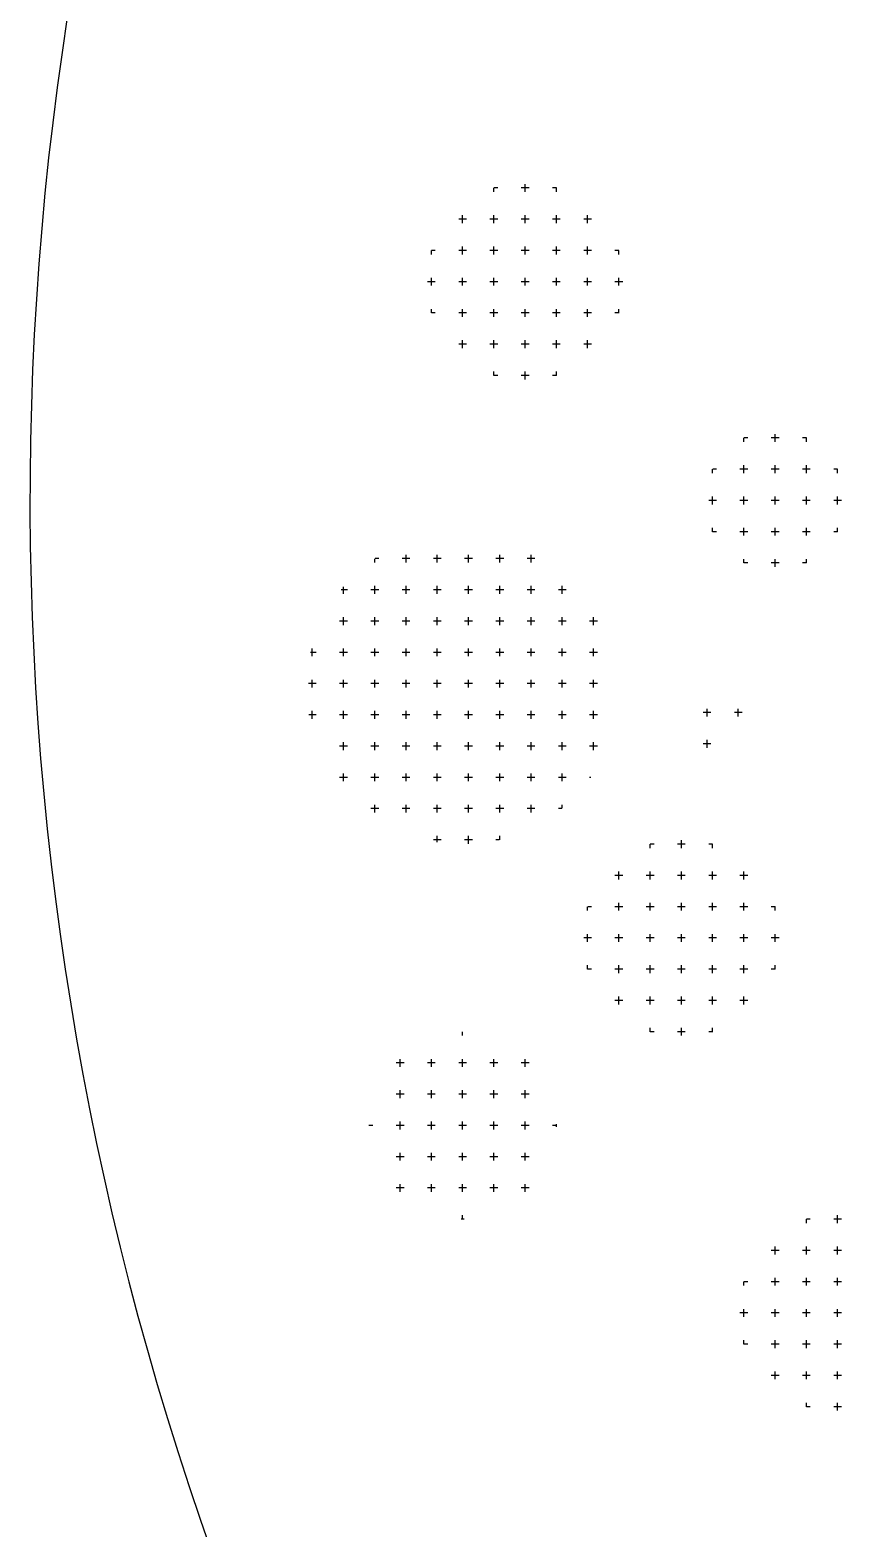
# Model space of a CAD drawing. Header units: millimetres. Extents: x -213 to 898, y -426 to 200.
# Drawn here: x 398.15 to 424.56, y -180.88 to -132.94 of the extents above; entities that cross this region are included whole.
import ezdxf

# ---------------------------------------------------------------- set-up
doc = ezdxf.new("R2010")
doc.units = ezdxf.units.MM
doc.layers.add('Cut', color=1, linetype='Continuous', true_color=0xff0000)
doc.layers.add('Etch', color=5, linetype='Continuous', true_color=0x0000ff)
pattern_1 = [(0, (-400.125, -331), (0, 1), [0.25, -0.75]), (90, (-400, -331.125), (-1, 1e-16), [0.25, -0.75])]

msp = doc.modelspace()

# ---------------------------------------------------------------- hatches: boundary and pattern name
at = {"layer": 'Etch', "extrusion": (0, 0, -1)}
h = msp.add_hatch(dxfattribs=at)
h.set_pattern_fill('Plus', color=256, style=0, pattern_type=2)
h.set_pattern_definition(pattern_1)
h.paths.add_polyline_path([(-411, -142), (-410.979, -141.933), (-410.958, -141.865), (-410.94, -141.796), (-410.922, -141.726), (-410.906, -141.655), (-410.892, -141.584), (-410.879, -141.511), (-410.868, -141.437), (-410.859, -141.363), (-410.851, -141.288), (-410.845, -141.212), (-410.841, -141.136), (-410.838, -141.059), (-410.838, -140.982), (-410.839, -140.904), (-410.843, -140.826), (-410.848, -140.747), (-410.855, -140.668), (-410.864, -140.589), (-410.876, -140.51), (-410.889, -140.431), (-410.905, -140.353), (-410.922, -140.274), (-410.942, -140.195), (-410.963, -140.117), (-410.987, -140.039), (-411.013, -139.962), (-411.041, -139.885), (-411.07, -139.809), (-411.102, -139.734), (-411.136, -139.659), (-411.172, -139.586), (-411.209, -139.513), (-411.249, -139.441), (-411.29, -139.371), (-411.333, -139.301), (-411.377, -139.233), (-411.424, -139.166), (-411.472, -139.1), (-411.521, -139.036), (-411.572, -138.973), (-411.625, -138.912), (-411.679, -138.853), (-411.734, -138.794), (-411.79, -138.738), (-411.848, -138.683), (-411.906, -138.63), (-411.966, -138.579), (-412.026, -138.529), (-412.088, -138.481), (-412.15, -138.435), (-412.213, -138.391), (-412.277, -138.349), (-412.341, -138.308), (-412.406, -138.269), (-412.471, -138.232), (-412.536, -138.197), (-412.602, -138.163), (-412.668, -138.132), (-412.734, -138.102), (-412.801, -138.074), (-412.867, -138.048), (-412.934, -138.023), (-413, -138), (-413.067, -137.979), (-413.135, -137.958), (-413.204, -137.94), (-413.274, -137.922), (-413.345, -137.906), (-413.416, -137.892), (-413.489, -137.879), (-413.563, -137.868), (-413.637, -137.859), (-413.712, -137.851), (-413.788, -137.845), (-413.864, -137.841), (-413.941, -137.838), (-414.018, -137.838), (-414.096, -137.839), (-414.174, -137.843), (-414.253, -137.848), (-414.332, -137.855), (-414.411, -137.864), (-414.49, -137.876), (-414.569, -137.889), (-414.647, -137.905), (-414.726, -137.922), (-414.805, -137.942), (-414.883, -137.963), (-414.961, -137.987), (-415.038, -138.013), (-415.115, -138.041), (-415.191, -138.07), (-415.266, -138.102), (-415.341, -138.136), (-415.414, -138.172), (-415.487, -138.209), (-415.559, -138.249), (-415.629, -138.29), (-415.699, -138.333), (-415.767, -138.377), (-415.834, -138.424), (-415.9, -138.472), (-415.964, -138.521), (-416.027, -138.572), (-416.088, -138.625), (-416.147, -138.679), (-416.206, -138.734), (-416.262, -138.79), (-416.317, -138.848), (-416.37, -138.906), (-416.421, -138.966), (-416.471, -139.026), (-416.519, -139.088), (-416.565, -139.15), (-416.609, -139.213), (-416.651, -139.277), (-416.692, -139.341), (-416.731, -139.406), (-416.768, -139.471), (-416.803, -139.536), (-416.837, -139.602), (-416.868, -139.668), (-416.898, -139.734), (-416.926, -139.801), (-416.952, -139.867), (-416.977, -139.934), (-417, -140), (-417.021, -140.067), (-417.042, -140.135), (-417.06, -140.204), (-417.078, -140.274), (-417.094, -140.345), (-417.108, -140.416), (-417.121, -140.489), (-417.132, -140.563), (-417.141, -140.637), (-417.149, -140.712), (-417.155, -140.788), (-417.159, -140.864), (-417.162, -140.941), (-417.162, -141.018), (-417.161, -141.096), (-417.157, -141.174), (-417.152, -141.253), (-417.145, -141.332), (-417.136, -141.411), (-417.124, -141.49), (-417.111, -141.569), (-417.095, -141.647), (-417.078, -141.726), (-417.058, -141.805), (-417.037, -141.883), (-417.013, -141.961), (-416.987, -142.038), (-416.959, -142.115), (-416.93, -142.191), (-416.898, -142.266), (-416.864, -142.341), (-416.828, -142.414), (-416.791, -142.487), (-416.751, -142.559), (-416.71, -142.629), (-416.667, -142.699), (-416.623, -142.767), (-416.576, -142.834), (-416.528, -142.9), (-416.479, -142.964), (-416.428, -143.027), (-416.375, -143.088), (-416.321, -143.147), (-416.266, -143.206), (-416.21, -143.262), (-416.152, -143.317), (-416.094, -143.37), (-416.034, -143.421), (-415.974, -143.471), (-415.912, -143.519), (-415.85, -143.565), (-415.787, -143.609), (-415.723, -143.651), (-415.659, -143.692), (-415.594, -143.731), (-415.529, -143.768), (-415.464, -143.803), (-415.398, -143.837), (-415.332, -143.868), (-415.266, -143.898), (-415.199, -143.926), (-415.133, -143.952), (-415.066, -143.977), (-415, -144), (-414.933, -144.021), (-414.865, -144.042), (-414.796, -144.06), (-414.726, -144.078), (-414.655, -144.094), (-414.584, -144.108), (-414.511, -144.121), (-414.437, -144.132), (-414.363, -144.141), (-414.288, -144.149), (-414.212, -144.155), (-414.136, -144.159), (-414.059, -144.162), (-413.982, -144.162), (-413.904, -144.161), (-413.826, -144.157), (-413.747, -144.152), (-413.668, -144.145), (-413.589, -144.136), (-413.51, -144.124), (-413.431, -144.111), (-413.353, -144.095), (-413.274, -144.078), (-413.195, -144.058), (-413.117, -144.037), (-413.039, -144.013), (-412.962, -143.987), (-412.885, -143.959), (-412.809, -143.93), (-412.734, -143.898), (-412.659, -143.864), (-412.586, -143.828), (-412.513, -143.791), (-412.441, -143.751), (-412.371, -143.71), (-412.301, -143.667), (-412.233, -143.623), (-412.166, -143.576), (-412.1, -143.528), (-412.036, -143.479), (-411.973, -143.428), (-411.912, -143.375), (-411.853, -143.321), (-411.794, -143.266), (-411.738, -143.21), (-411.683, -143.152), (-411.63, -143.094), (-411.579, -143.034), (-411.529, -142.974), (-411.481, -142.912), (-411.435, -142.85), (-411.391, -142.787), (-411.349, -142.723), (-411.308, -142.659), (-411.269, -142.594), (-411.232, -142.529), (-411.197, -142.464), (-411.163, -142.398), (-411.132, -142.332), (-411.102, -142.266), (-411.074, -142.199), (-411.048, -142.133), (-411.023, -142.066)], flags=0)
h = msp.add_hatch(dxfattribs=at)
h.set_pattern_fill('Plus', color=256, style=0, pattern_type=2)
h.set_pattern_definition(pattern_1)
h.paths.add_polyline_path([(-421, -150), (-420.956, -149.977), (-420.912, -149.953), (-420.868, -149.928), (-420.824, -149.902), (-420.781, -149.875), (-420.738, -149.846), (-420.695, -149.816), (-420.653, -149.785), (-420.611, -149.752), (-420.569, -149.719), (-420.529, -149.684), (-420.488, -149.648), (-420.449, -149.61), (-420.41, -149.572), (-420.371, -149.532), (-420.334, -149.491), (-420.297, -149.45), (-420.262, -149.407), (-420.227, -149.362), (-420.193, -149.317), (-420.16, -149.271), (-420.129, -149.224), (-420.098, -149.176), (-420.069, -149.127), (-420.04, -149.077), (-420.013, -149.026), (-419.988, -148.975), (-419.963, -148.922), (-419.94, -148.869), (-419.918, -148.816), (-419.898, -148.762), (-419.879, -148.707), (-419.861, -148.652), (-419.845, -148.596), (-419.83, -148.54), (-419.817, -148.484), (-419.805, -148.428), (-419.795, -148.371), (-419.786, -148.314), (-419.779, -148.257), (-419.773, -148.201), (-419.769, -148.144), (-419.766, -148.087), (-419.764, -148.03), (-419.764, -147.974), (-419.765, -147.918), (-419.768, -147.862), (-419.772, -147.806), (-419.778, -147.751), (-419.785, -147.697), (-419.793, -147.643), (-419.802, -147.589), (-419.813, -147.536), (-419.824, -147.483), (-419.837, -147.432), (-419.851, -147.381), (-419.867, -147.33), (-419.883, -147.281), (-419.9, -147.232), (-419.918, -147.184), (-419.937, -147.137), (-419.957, -147.09), (-419.978, -147.045), (-420, -147), (-420.023, -146.956), (-420.047, -146.912), (-420.072, -146.868), (-420.098, -146.824), (-420.125, -146.781), (-420.154, -146.738), (-420.184, -146.695), (-420.215, -146.653), (-420.248, -146.611), (-420.281, -146.569), (-420.316, -146.529), (-420.352, -146.488), (-420.39, -146.449), (-420.428, -146.41), (-420.468, -146.371), (-420.509, -146.334), (-420.55, -146.297), (-420.593, -146.262), (-420.638, -146.227), (-420.683, -146.193), (-420.729, -146.16), (-420.776, -146.129), (-420.824, -146.098), (-420.873, -146.069), (-420.923, -146.04), (-420.974, -146.013), (-421.025, -145.988), (-421.078, -145.963), (-421.131, -145.94), (-421.184, -145.918), (-421.238, -145.898), (-421.293, -145.879), (-421.348, -145.861), (-421.404, -145.845), (-421.46, -145.83), (-421.516, -145.817), (-421.572, -145.805), (-421.629, -145.795), (-421.686, -145.786), (-421.743, -145.779), (-421.799, -145.773), (-421.856, -145.769), (-421.913, -145.766), (-421.97, -145.764), (-422.026, -145.764), (-422.082, -145.765), (-422.138, -145.768), (-422.194, -145.772), (-422.249, -145.778), (-422.303, -145.785), (-422.357, -145.793), (-422.411, -145.802), (-422.464, -145.813), (-422.517, -145.824), (-422.568, -145.837), (-422.619, -145.851), (-422.67, -145.867), (-422.719, -145.883), (-422.768, -145.9), (-422.816, -145.918), (-422.863, -145.937), (-422.91, -145.957), (-422.955, -145.978), (-423, -146), (-423.044, -146.023), (-423.088, -146.047), (-423.132, -146.072), (-423.176, -146.098), (-423.219, -146.125), (-423.262, -146.154), (-423.305, -146.184), (-423.347, -146.215), (-423.389, -146.248), (-423.431, -146.281), (-423.471, -146.316), (-423.512, -146.352), (-423.551, -146.39), (-423.59, -146.428), (-423.629, -146.468), (-423.666, -146.509), (-423.703, -146.55), (-423.738, -146.593), (-423.773, -146.638), (-423.807, -146.683), (-423.84, -146.729), (-423.871, -146.776), (-423.902, -146.824), (-423.931, -146.873), (-423.96, -146.923), (-423.987, -146.974), (-424.012, -147.025), (-424.037, -147.078), (-424.06, -147.131), (-424.082, -147.184), (-424.102, -147.238), (-424.121, -147.293), (-424.139, -147.348), (-424.155, -147.404), (-424.17, -147.46), (-424.183, -147.516), (-424.195, -147.572), (-424.205, -147.629), (-424.214, -147.686), (-424.221, -147.743), (-424.227, -147.799), (-424.231, -147.856), (-424.234, -147.913), (-424.236, -147.97), (-424.236, -148.026), (-424.235, -148.082), (-424.232, -148.138), (-424.228, -148.194), (-424.222, -148.249), (-424.215, -148.303), (-424.207, -148.357), (-424.198, -148.411), (-424.187, -148.464), (-424.176, -148.517), (-424.163, -148.568), (-424.149, -148.619), (-424.133, -148.67), (-424.117, -148.719), (-424.1, -148.768), (-424.082, -148.816), (-424.063, -148.863), (-424.043, -148.91), (-424.022, -148.955), (-424, -149), (-423.977, -149.044), (-423.953, -149.088), (-423.928, -149.132), (-423.902, -149.176), (-423.875, -149.219), (-423.846, -149.262), (-423.816, -149.305), (-423.785, -149.347), (-423.752, -149.389), (-423.719, -149.431), (-423.684, -149.471), (-423.648, -149.512), (-423.61, -149.551), (-423.572, -149.59), (-423.532, -149.629), (-423.491, -149.666), (-423.45, -149.703), (-423.407, -149.738), (-423.362, -149.773), (-423.317, -149.807), (-423.271, -149.84), (-423.224, -149.871), (-423.176, -149.902), (-423.127, -149.931), (-423.077, -149.96), (-423.026, -149.987), (-422.975, -150.012), (-422.922, -150.037), (-422.869, -150.06), (-422.816, -150.082), (-422.762, -150.102), (-422.707, -150.121), (-422.652, -150.139), (-422.596, -150.155), (-422.54, -150.17), (-422.484, -150.183), (-422.428, -150.195), (-422.371, -150.205), (-422.314, -150.214), (-422.257, -150.221), (-422.201, -150.227), (-422.144, -150.231), (-422.087, -150.234), (-422.03, -150.236), (-421.974, -150.236), (-421.918, -150.235), (-421.862, -150.232), (-421.806, -150.228), (-421.751, -150.222), (-421.697, -150.215), (-421.643, -150.207), (-421.589, -150.198), (-421.536, -150.187), (-421.483, -150.176), (-421.432, -150.163), (-421.381, -150.149), (-421.33, -150.133), (-421.281, -150.117), (-421.232, -150.1), (-421.184, -150.082), (-421.137, -150.063), (-421.09, -150.043), (-421.045, -150.022)], flags=0)
h = msp.add_hatch(dxfattribs=at)
h.set_pattern_fill('Plus', color=256, style=0, pattern_type=2)
h.set_pattern_definition([(0, (-396.3136, -433.8616), (0, 1), [0.25, -0.75]), (90, (-396.1886, -433.9866), (-1, 1e-16), [0.25, -0.75])])
h.paths.add_polyline_path([(-413.581, -158.743), (-413.475, -158.777), (-413.368, -158.809), (-413.259, -158.839), (-413.149, -158.866), (-413.036, -158.891), (-412.923, -158.914), (-412.808, -158.934), (-412.692, -158.952), (-412.574, -158.967), (-412.455, -158.979), (-412.336, -158.989), (-412.215, -158.995), (-412.093, -158.999), (-411.971, -159), (-411.848, -158.998), (-411.724, -158.992), (-411.6, -158.984), (-411.475, -158.972), (-411.351, -158.958), (-411.226, -158.94), (-411.101, -158.919), (-410.976, -158.894), (-410.852, -158.866), (-410.728, -158.835), (-410.604, -158.801), (-410.481, -158.764), (-410.359, -158.723), (-410.238, -158.679), (-410.117, -158.632), (-409.998, -158.582), (-409.88, -158.529), (-409.764, -158.472), (-409.649, -158.413), (-409.536, -158.35), (-409.424, -158.285), (-409.314, -158.217), (-409.206, -158.147), (-409.1, -158.073), (-408.997, -157.997), (-408.895, -157.919), (-408.796, -157.838), (-408.699, -157.755), (-408.605, -157.67), (-408.513, -157.583), (-408.423, -157.494), (-408.337, -157.403), (-408.253, -157.31), (-408.172, -157.216), (-408.093, -157.12), (-408.018, -157.023), (-407.945, -156.925), (-407.875, -156.825), (-407.808, -156.725), (-407.743, -156.623), (-407.682, -156.521), (-407.623, -156.418), (-407.568, -156.314), (-407.515, -156.21), (-407.465, -156.106), (-407.418, -156.001), (-407.373, -155.896), (-407.332, -155.791), (-407.293, -155.686), (-407.257, -155.581), (-407.223, -155.475), (-407.191, -155.368), (-407.161, -155.259), (-407.134, -155.149), (-407.109, -155.036), (-407.086, -154.923), (-407.066, -154.808), (-407.048, -154.692), (-407.033, -154.574), (-407.021, -154.455), (-407.011, -154.336), (-407.005, -154.215), (-407.001, -154.093), (-407, -153.971), (-407.002, -153.848), (-407.008, -153.724), (-407.016, -153.6), (-407.028, -153.475), (-407.042, -153.351), (-407.06, -153.226), (-407.081, -153.101), (-407.106, -152.976), (-407.134, -152.852), (-407.165, -152.728), (-407.199, -152.604), (-407.236, -152.481), (-407.277, -152.359), (-407.321, -152.238), (-407.368, -152.117), (-407.418, -151.998), (-407.471, -151.88), (-407.528, -151.764), (-407.587, -151.649), (-407.65, -151.536), (-407.715, -151.424), (-407.783, -151.314), (-407.853, -151.206), (-407.927, -151.1), (-408.003, -150.997), (-408.081, -150.895), (-408.162, -150.796), (-408.245, -150.699), (-408.33, -150.605), (-408.417, -150.513), (-408.506, -150.423), (-408.597, -150.337), (-408.69, -150.253), (-408.784, -150.172), (-408.88, -150.093), (-408.977, -150.018), (-409.075, -149.945), (-409.175, -149.875), (-409.275, -149.808), (-409.377, -149.743), (-409.479, -149.682), (-409.582, -149.623), (-409.686, -149.568), (-409.79, -149.515), (-409.894, -149.465), (-409.999, -149.418), (-410.104, -149.373), (-410.209, -149.332), (-410.314, -149.293), (-410.419, -149.257), (-410.525, -149.223), (-410.632, -149.191), (-410.741, -149.161), (-410.851, -149.134), (-410.964, -149.109), (-411.077, -149.086), (-411.192, -149.066), (-411.308, -149.048), (-411.426, -149.033), (-411.545, -149.021), (-411.664, -149.011), (-411.785, -149.005), (-411.907, -149.001), (-412.029, -149), (-412.152, -149.002), (-412.276, -149.008), (-412.4, -149.016), (-412.525, -149.028), (-412.649, -149.042), (-412.774, -149.06), (-412.899, -149.081), (-413.024, -149.106), (-413.148, -149.134), (-413.272, -149.165), (-413.396, -149.199), (-413.519, -149.236), (-413.641, -149.277), (-413.762, -149.321), (-413.883, -149.368), (-414.002, -149.418), (-414.12, -149.471), (-414.236, -149.528), (-414.351, -149.587), (-414.464, -149.65), (-414.576, -149.715), (-414.686, -149.783), (-414.794, -149.853), (-414.9, -149.927), (-415.003, -150.003), (-415.105, -150.081), (-415.204, -150.162), (-415.301, -150.245), (-415.395, -150.33), (-415.487, -150.417), (-415.577, -150.506), (-415.663, -150.597), (-415.747, -150.69), (-415.828, -150.784), (-415.907, -150.88), (-415.982, -150.977), (-416.055, -151.075), (-416.125, -151.175), (-416.192, -151.275), (-416.257, -151.377), (-416.318, -151.479), (-416.377, -151.582), (-416.432, -151.686), (-416.485, -151.79), (-416.535, -151.894), (-416.582, -151.999), (-416.627, -152.104), (-416.668, -152.209), (-416.707, -152.314), (-416.743, -152.419), (-416.777, -152.525), (-416.809, -152.632), (-416.839, -152.741), (-416.866, -152.851), (-416.891, -152.964), (-416.914, -153.077), (-416.934, -153.192), (-416.952, -153.308), (-416.967, -153.426), (-416.979, -153.545), (-416.989, -153.664), (-416.995, -153.785), (-416.999, -153.907), (-417, -154.029), (-416.998, -154.152), (-416.992, -154.276), (-416.984, -154.4), (-416.972, -154.525), (-416.958, -154.649), (-416.94, -154.774), (-416.919, -154.899), (-416.894, -155.024), (-416.866, -155.148), (-416.835, -155.272), (-416.801, -155.396), (-416.764, -155.519), (-416.723, -155.641), (-416.679, -155.762), (-416.632, -155.883), (-416.582, -156.002), (-416.529, -156.12), (-416.472, -156.236), (-416.413, -156.351), (-416.35, -156.464), (-416.285, -156.576), (-416.217, -156.686), (-416.147, -156.794), (-416.073, -156.9), (-415.997, -157.003), (-415.919, -157.105), (-415.838, -157.204), (-415.755, -157.301), (-415.67, -157.395), (-415.583, -157.487), (-415.494, -157.577), (-415.403, -157.663), (-415.31, -157.747), (-415.216, -157.828), (-415.12, -157.907), (-415.023, -157.982), (-414.925, -158.055), (-414.825, -158.125), (-414.725, -158.192), (-414.623, -158.257), (-414.521, -158.318), (-414.418, -158.377), (-414.314, -158.432), (-414.21, -158.485), (-414.106, -158.535), (-414.001, -158.582), (-413.896, -158.627), (-413.791, -158.668), (-413.686, -158.707)], flags=0)
h = msp.add_hatch(dxfattribs=at)
h.set_pattern_fill('Plus', color=256, style=0, pattern_type=2)
h.set_pattern_definition([(0, (-408.9447, -228.7902), (0, 1), [0.25, -0.75]), (90, (-408.8197, -228.9152), (-1, 1e-16), [0.25, -0.75])])
h.paths.add_polyline_path([(-419.553, -155.894), (-419.533, -155.884), (-419.513, -155.874), (-419.494, -155.862), (-419.474, -155.851), (-419.455, -155.838), (-419.436, -155.825), (-419.416, -155.812), (-419.397, -155.798), (-419.379, -155.784), (-419.36, -155.769), (-419.342, -155.753), (-419.324, -155.737), (-419.306, -155.72), (-419.289, -155.703), (-419.272, -155.685), (-419.255, -155.667), (-419.239, -155.648), (-419.223, -155.629), (-419.207, -155.609), (-419.192, -155.589), (-419.177, -155.568), (-419.163, -155.547), (-419.149, -155.526), (-419.136, -155.504), (-419.124, -155.482), (-419.112, -155.459), (-419.1, -155.436), (-419.089, -155.413), (-419.079, -155.389), (-419.069, -155.365), (-419.06, -155.341), (-419.051, -155.316), (-419.043, -155.292), (-419.036, -155.267), (-419.03, -155.242), (-419.024, -155.217), (-419.018, -155.191), (-419.014, -155.166), (-419.01, -155.141), (-419.007, -155.115), (-419.004, -155.09), (-419.002, -155.064), (-419.001, -155.039), (-419, -155.014), (-419, -154.988), (-419.001, -154.963), (-419.002, -154.938), (-419.004, -154.913), (-419.006, -154.889), (-419.009, -154.864), (-419.013, -154.84), (-419.017, -154.816), (-419.022, -154.792), (-419.027, -154.769), (-419.033, -154.746), (-419.039, -154.723), (-419.046, -154.7), (-419.053, -154.678), (-419.061, -154.656), (-419.069, -154.635), (-419.078, -154.614), (-419.087, -154.593), (-419.096, -154.573), (-419.106, -154.553), (-419.116, -154.533), (-419.126, -154.513), (-419.138, -154.494), (-419.149, -154.474), (-419.162, -154.455), (-419.175, -154.436), (-419.188, -154.416), (-419.202, -154.397), (-419.216, -154.379), (-419.231, -154.36), (-419.247, -154.342), (-419.263, -154.324), (-419.28, -154.306), (-419.297, -154.289), (-419.315, -154.272), (-419.333, -154.255), (-419.352, -154.239), (-419.371, -154.223), (-419.391, -154.207), (-419.411, -154.192), (-419.432, -154.177), (-419.453, -154.163), (-419.474, -154.149), (-419.496, -154.136), (-419.518, -154.124), (-419.541, -154.112), (-419.564, -154.1), (-419.587, -154.089), (-419.611, -154.079), (-419.635, -154.069), (-419.659, -154.06), (-419.684, -154.051), (-419.708, -154.043), (-419.733, -154.036), (-419.758, -154.03), (-419.783, -154.024), (-419.809, -154.018), (-419.834, -154.014), (-419.859, -154.01), (-419.885, -154.007), (-419.91, -154.004), (-419.936, -154.002), (-419.961, -154.001), (-419.986, -154), (-420.012, -154), (-420.037, -154.001), (-420.062, -154.002), (-420.087, -154.004), (-420.111, -154.006), (-420.136, -154.009), (-420.16, -154.013), (-420.184, -154.017), (-420.208, -154.022), (-420.231, -154.027), (-420.254, -154.033), (-420.277, -154.039), (-420.3, -154.046), (-420.322, -154.053), (-420.344, -154.061), (-420.365, -154.069), (-420.386, -154.078), (-420.407, -154.087), (-420.427, -154.096), (-420.447, -154.106), (-420.467, -154.116), (-420.487, -154.126), (-420.506, -154.138), (-420.526, -154.149), (-420.545, -154.162), (-420.564, -154.175), (-420.584, -154.188), (-420.603, -154.202), (-420.621, -154.216), (-420.64, -154.231), (-420.658, -154.247), (-420.676, -154.263), (-420.694, -154.28), (-420.711, -154.297), (-420.728, -154.315), (-420.745, -154.333), (-420.761, -154.352), (-420.777, -154.371), (-420.793, -154.391), (-420.808, -154.411), (-420.823, -154.432), (-420.837, -154.453), (-420.851, -154.474), (-420.864, -154.496), (-420.876, -154.518), (-420.888, -154.541), (-420.9, -154.564), (-420.911, -154.587), (-420.921, -154.611), (-420.931, -154.635), (-420.94, -154.659), (-420.949, -154.684), (-420.957, -154.708), (-420.964, -154.733), (-420.97, -154.758), (-420.976, -154.783), (-420.982, -154.809), (-420.986, -154.834), (-420.99, -154.859), (-420.993, -154.885), (-420.996, -154.91), (-420.998, -154.936), (-420.999, -154.961), (-421, -154.986), (-421, -155.012), (-420.999, -155.037), (-420.998, -155.062), (-420.996, -155.087), (-420.994, -155.111), (-420.991, -155.136), (-420.987, -155.16), (-420.983, -155.184), (-420.978, -155.208), (-420.973, -155.231), (-420.967, -155.254), (-420.961, -155.277), (-420.954, -155.3), (-420.947, -155.322), (-420.939, -155.344), (-420.931, -155.365), (-420.922, -155.386), (-420.913, -155.407), (-420.904, -155.427), (-420.894, -155.447), (-420.884, -155.467), (-420.874, -155.487), (-420.862, -155.506), (-420.851, -155.526), (-420.838, -155.545), (-420.825, -155.564), (-420.812, -155.584), (-420.798, -155.603), (-420.784, -155.621), (-420.769, -155.64), (-420.753, -155.658), (-420.737, -155.676), (-420.72, -155.694), (-420.703, -155.711), (-420.685, -155.728), (-420.667, -155.745), (-420.648, -155.761), (-420.629, -155.777), (-420.609, -155.793), (-420.589, -155.808), (-420.568, -155.823), (-420.547, -155.837), (-420.526, -155.851), (-420.504, -155.864), (-420.482, -155.876), (-420.459, -155.888), (-420.436, -155.9), (-420.413, -155.911), (-420.389, -155.921), (-420.365, -155.931), (-420.341, -155.94), (-420.316, -155.949), (-420.292, -155.957), (-420.267, -155.964), (-420.242, -155.97), (-420.217, -155.976), (-420.191, -155.982), (-420.166, -155.986), (-420.141, -155.99), (-420.115, -155.993), (-420.09, -155.996), (-420.064, -155.998), (-420.039, -155.999), (-420.014, -156), (-419.988, -156), (-419.963, -155.999), (-419.938, -155.998), (-419.913, -155.996), (-419.889, -155.994), (-419.864, -155.991), (-419.84, -155.987), (-419.816, -155.983), (-419.792, -155.978), (-419.769, -155.973), (-419.746, -155.967), (-419.723, -155.961), (-419.7, -155.954), (-419.678, -155.947), (-419.656, -155.939), (-419.635, -155.931), (-419.614, -155.922), (-419.593, -155.913), (-419.573, -155.904)], flags=0)
h = msp.add_hatch(dxfattribs=at)
h.set_pattern_fill('Plus', color=256, style=0, pattern_type=2)
h.set_pattern_definition(pattern_1)
h.paths.add_polyline_path([(-420, -165), (-419.933, -165.021), (-419.865, -165.042), (-419.796, -165.06), (-419.726, -165.078), (-419.655, -165.094), (-419.584, -165.108), (-419.511, -165.121), (-419.437, -165.132), (-419.363, -165.141), (-419.288, -165.149), (-419.212, -165.155), (-419.136, -165.159), (-419.059, -165.162), (-418.982, -165.162), (-418.904, -165.161), (-418.826, -165.157), (-418.747, -165.152), (-418.668, -165.145), (-418.589, -165.136), (-418.51, -165.124), (-418.431, -165.111), (-418.353, -165.095), (-418.274, -165.078), (-418.195, -165.058), (-418.117, -165.037), (-418.039, -165.013), (-417.962, -164.987), (-417.885, -164.959), (-417.809, -164.93), (-417.734, -164.898), (-417.659, -164.864), (-417.586, -164.828), (-417.513, -164.791), (-417.441, -164.751), (-417.371, -164.71), (-417.301, -164.667), (-417.233, -164.623), (-417.166, -164.576), (-417.1, -164.528), (-417.036, -164.479), (-416.973, -164.428), (-416.912, -164.375), (-416.853, -164.321), (-416.794, -164.266), (-416.738, -164.21), (-416.683, -164.152), (-416.63, -164.094), (-416.579, -164.034), (-416.529, -163.974), (-416.481, -163.912), (-416.435, -163.85), (-416.391, -163.787), (-416.349, -163.723), (-416.308, -163.659), (-416.269, -163.594), (-416.232, -163.529), (-416.197, -163.464), (-416.163, -163.398), (-416.132, -163.332), (-416.102, -163.266), (-416.074, -163.199), (-416.048, -163.133), (-416.023, -163.066), (-416, -163), (-415.979, -162.933), (-415.958, -162.865), (-415.94, -162.796), (-415.922, -162.726), (-415.906, -162.655), (-415.892, -162.584), (-415.879, -162.511), (-415.868, -162.437), (-415.859, -162.363), (-415.851, -162.288), (-415.845, -162.212), (-415.841, -162.136), (-415.838, -162.059), (-415.838, -161.982), (-415.839, -161.904), (-415.843, -161.826), (-415.848, -161.747), (-415.855, -161.668), (-415.864, -161.589), (-415.876, -161.51), (-415.889, -161.431), (-415.905, -161.353), (-415.922, -161.274), (-415.942, -161.195), (-415.963, -161.117), (-415.987, -161.039), (-416.013, -160.962), (-416.041, -160.885), (-416.07, -160.809), (-416.102, -160.734), (-416.136, -160.659), (-416.172, -160.586), (-416.209, -160.513), (-416.249, -160.441), (-416.29, -160.371), (-416.333, -160.301), (-416.377, -160.233), (-416.424, -160.166), (-416.472, -160.1), (-416.521, -160.036), (-416.572, -159.973), (-416.625, -159.912), (-416.679, -159.853), (-416.734, -159.794), (-416.79, -159.738), (-416.848, -159.683), (-416.906, -159.63), (-416.966, -159.579), (-417.026, -159.529), (-417.088, -159.481), (-417.15, -159.435), (-417.213, -159.391), (-417.277, -159.349), (-417.341, -159.308), (-417.406, -159.269), (-417.471, -159.232), (-417.536, -159.197), (-417.602, -159.163), (-417.668, -159.132), (-417.734, -159.102), (-417.801, -159.074), (-417.867, -159.048), (-417.934, -159.023), (-418, -159), (-418.067, -158.979), (-418.135, -158.958), (-418.204, -158.94), (-418.274, -158.922), (-418.345, -158.906), (-418.416, -158.892), (-418.489, -158.879), (-418.563, -158.868), (-418.637, -158.859), (-418.712, -158.851), (-418.788, -158.845), (-418.864, -158.841), (-418.941, -158.838), (-419.018, -158.838), (-419.096, -158.839), (-419.174, -158.843), (-419.253, -158.848), (-419.332, -158.855), (-419.411, -158.864), (-419.49, -158.876), (-419.569, -158.889), (-419.647, -158.905), (-419.726, -158.922), (-419.805, -158.942), (-419.883, -158.963), (-419.961, -158.987), (-420.038, -159.013), (-420.115, -159.041), (-420.191, -159.07), (-420.266, -159.102), (-420.341, -159.136), (-420.414, -159.172), (-420.487, -159.209), (-420.559, -159.249), (-420.629, -159.29), (-420.699, -159.333), (-420.767, -159.377), (-420.834, -159.424), (-420.9, -159.472), (-420.964, -159.521), (-421.027, -159.572), (-421.088, -159.625), (-421.147, -159.679), (-421.206, -159.734), (-421.262, -159.79), (-421.317, -159.848), (-421.37, -159.906), (-421.421, -159.966), (-421.471, -160.026), (-421.519, -160.088), (-421.565, -160.15), (-421.609, -160.213), (-421.651, -160.277), (-421.692, -160.341), (-421.731, -160.406), (-421.768, -160.471), (-421.803, -160.536), (-421.837, -160.602), (-421.868, -160.668), (-421.898, -160.734), (-421.926, -160.801), (-421.952, -160.867), (-421.977, -160.934), (-422, -161), (-422.021, -161.067), (-422.042, -161.135), (-422.06, -161.204), (-422.078, -161.274), (-422.094, -161.345), (-422.108, -161.416), (-422.121, -161.489), (-422.132, -161.563), (-422.141, -161.637), (-422.149, -161.712), (-422.155, -161.788), (-422.159, -161.864), (-422.162, -161.941), (-422.162, -162.018), (-422.161, -162.096), (-422.157, -162.174), (-422.152, -162.253), (-422.145, -162.332), (-422.136, -162.411), (-422.124, -162.49), (-422.111, -162.569), (-422.095, -162.647), (-422.078, -162.726), (-422.058, -162.805), (-422.037, -162.883), (-422.013, -162.961), (-421.987, -163.038), (-421.959, -163.115), (-421.93, -163.191), (-421.898, -163.266), (-421.864, -163.341), (-421.828, -163.414), (-421.791, -163.487), (-421.751, -163.559), (-421.71, -163.629), (-421.667, -163.699), (-421.623, -163.767), (-421.576, -163.834), (-421.528, -163.9), (-421.479, -163.964), (-421.428, -164.027), (-421.375, -164.088), (-421.321, -164.147), (-421.266, -164.206), (-421.21, -164.262), (-421.152, -164.317), (-421.094, -164.37), (-421.034, -164.421), (-420.974, -164.471), (-420.912, -164.519), (-420.85, -164.565), (-420.787, -164.609), (-420.723, -164.651), (-420.659, -164.692), (-420.594, -164.731), (-420.529, -164.768), (-420.464, -164.803), (-420.398, -164.837), (-420.332, -164.868), (-420.266, -164.898), (-420.199, -164.926), (-420.133, -164.952), (-420.066, -164.977)], flags=0)
h = msp.add_hatch(dxfattribs=at)
h.set_pattern_fill('Plus', color=256, style=0, pattern_type=2)
h.set_pattern_definition(pattern_1)
h.paths.add_polyline_path([(-412, -165), (-412.067, -165.001), (-412.134, -165.003), (-412.201, -165.007), (-412.27, -165.012), (-412.338, -165.019), (-412.407, -165.028), (-412.476, -165.038), (-412.546, -165.05), (-412.616, -165.064), (-412.686, -165.079), (-412.755, -165.097), (-412.825, -165.116), (-412.895, -165.137), (-412.965, -165.16), (-413.035, -165.184), (-413.104, -165.211), (-413.173, -165.239), (-413.242, -165.269), (-413.31, -165.301), (-413.378, -165.335), (-413.445, -165.371), (-413.511, -165.408), (-413.577, -165.448), (-413.642, -165.489), (-413.705, -165.532), (-413.768, -165.577), (-413.83, -165.623), (-413.891, -165.671), (-413.95, -165.721), (-414.009, -165.772), (-414.066, -165.824), (-414.121, -165.879), (-414.176, -165.934), (-414.228, -165.991), (-414.279, -166.05), (-414.329, -166.109), (-414.377, -166.17), (-414.423, -166.232), (-414.468, -166.295), (-414.511, -166.358), (-414.552, -166.423), (-414.592, -166.489), (-414.629, -166.555), (-414.665, -166.622), (-414.699, -166.69), (-414.731, -166.758), (-414.761, -166.827), (-414.789, -166.896), (-414.816, -166.965), (-414.84, -167.035), (-414.863, -167.105), (-414.884, -167.175), (-414.903, -167.245), (-414.921, -167.314), (-414.936, -167.384), (-414.95, -167.454), (-414.962, -167.524), (-414.972, -167.593), (-414.981, -167.662), (-414.988, -167.73), (-414.993, -167.799), (-414.997, -167.866), (-414.999, -167.933), (-415, -168), (-414.999, -168.067), (-414.997, -168.134), (-414.993, -168.201), (-414.988, -168.27), (-414.981, -168.338), (-414.972, -168.407), (-414.962, -168.476), (-414.95, -168.546), (-414.936, -168.616), (-414.921, -168.686), (-414.903, -168.755), (-414.884, -168.825), (-414.863, -168.895), (-414.84, -168.965), (-414.816, -169.035), (-414.789, -169.104), (-414.761, -169.173), (-414.731, -169.242), (-414.699, -169.31), (-414.665, -169.378), (-414.629, -169.445), (-414.592, -169.511), (-414.552, -169.577), (-414.511, -169.642), (-414.468, -169.705), (-414.423, -169.768), (-414.377, -169.83), (-414.329, -169.891), (-414.279, -169.95), (-414.228, -170.009), (-414.176, -170.066), (-414.121, -170.121), (-414.066, -170.176), (-414.009, -170.228), (-413.95, -170.279), (-413.891, -170.329), (-413.83, -170.377), (-413.768, -170.423), (-413.705, -170.468), (-413.642, -170.511), (-413.577, -170.552), (-413.511, -170.592), (-413.445, -170.629), (-413.378, -170.665), (-413.31, -170.699), (-413.242, -170.731), (-413.173, -170.761), (-413.104, -170.789), (-413.035, -170.816), (-412.965, -170.84), (-412.895, -170.863), (-412.825, -170.884), (-412.755, -170.903), (-412.686, -170.921), (-412.616, -170.936), (-412.546, -170.95), (-412.476, -170.962), (-412.407, -170.972), (-412.338, -170.981), (-412.27, -170.988), (-412.201, -170.993), (-412.134, -170.997), (-412.067, -170.999), (-412, -171), (-411.933, -170.999), (-411.866, -170.997), (-411.799, -170.993), (-411.73, -170.988), (-411.662, -170.981), (-411.593, -170.972), (-411.524, -170.962), (-411.454, -170.95), (-411.384, -170.936), (-411.314, -170.921), (-411.245, -170.903), (-411.175, -170.884), (-411.105, -170.863), (-411.035, -170.84), (-410.965, -170.816), (-410.896, -170.789), (-410.827, -170.761), (-410.758, -170.731), (-410.69, -170.699), (-410.622, -170.665), (-410.555, -170.629), (-410.489, -170.592), (-410.423, -170.552), (-410.358, -170.511), (-410.295, -170.468), (-410.232, -170.423), (-410.17, -170.377), (-410.109, -170.329), (-410.05, -170.279), (-409.991, -170.228), (-409.934, -170.176), (-409.879, -170.121), (-409.824, -170.066), (-409.772, -170.009), (-409.721, -169.95), (-409.671, -169.891), (-409.623, -169.83), (-409.577, -169.768), (-409.532, -169.705), (-409.489, -169.642), (-409.448, -169.577), (-409.408, -169.511), (-409.371, -169.445), (-409.335, -169.378), (-409.301, -169.31), (-409.269, -169.242), (-409.239, -169.173), (-409.211, -169.104), (-409.184, -169.035), (-409.16, -168.965), (-409.137, -168.895), (-409.116, -168.825), (-409.097, -168.755), (-409.079, -168.686), (-409.064, -168.616), (-409.05, -168.546), (-409.038, -168.476), (-409.028, -168.407), (-409.019, -168.338), (-409.012, -168.27), (-409.007, -168.201), (-409.003, -168.134), (-409.001, -168.067), (-409, -168), (-409.001, -167.933), (-409.003, -167.866), (-409.007, -167.799), (-409.012, -167.73), (-409.019, -167.662), (-409.028, -167.593), (-409.038, -167.524), (-409.05, -167.454), (-409.064, -167.384), (-409.079, -167.314), (-409.097, -167.245), (-409.116, -167.175), (-409.137, -167.105), (-409.16, -167.035), (-409.184, -166.965), (-409.211, -166.896), (-409.239, -166.827), (-409.269, -166.758), (-409.301, -166.69), (-409.335, -166.622), (-409.371, -166.555), (-409.408, -166.489), (-409.448, -166.423), (-409.489, -166.358), (-409.532, -166.295), (-409.577, -166.232), (-409.623, -166.17), (-409.671, -166.109), (-409.721, -166.05), (-409.772, -165.991), (-409.824, -165.934), (-409.879, -165.879), (-409.934, -165.824), (-409.991, -165.772), (-410.05, -165.721), (-410.109, -165.671), (-410.17, -165.623), (-410.232, -165.577), (-410.295, -165.532), (-410.358, -165.489), (-410.423, -165.448), (-410.489, -165.408), (-410.555, -165.371), (-410.622, -165.335), (-410.69, -165.301), (-410.758, -165.269), (-410.827, -165.239), (-410.896, -165.211), (-410.965, -165.184), (-411.035, -165.16), (-411.105, -165.137), (-411.175, -165.116), (-411.245, -165.097), (-411.314, -165.079), (-411.384, -165.064), (-411.454, -165.05), (-411.524, -165.038), (-411.593, -165.028), (-411.662, -165.019), (-411.73, -165.012), (-411.799, -165.007), (-411.866, -165.003), (-411.933, -165.001)], flags=0)
h = msp.add_hatch(dxfattribs=at)
h.set_pattern_fill('Plus', color=256, style=0, pattern_type=2)
h.set_pattern_definition(pattern_1)
h.paths.add_polyline_path([(-425, -177), (-424.933, -177.021), (-424.865, -177.042), (-424.796, -177.06), (-424.726, -177.078), (-424.655, -177.094), (-424.584, -177.108), (-424.511, -177.121), (-424.437, -177.132), (-424.363, -177.141), (-424.288, -177.149), (-424.212, -177.155), (-424.136, -177.159), (-424.059, -177.162), (-423.982, -177.162), (-423.904, -177.161), (-423.826, -177.157), (-423.747, -177.152), (-423.668, -177.145), (-423.589, -177.136), (-423.51, -177.124), (-423.431, -177.111), (-423.353, -177.095), (-423.274, -177.078), (-423.195, -177.058), (-423.117, -177.037), (-423.039, -177.013), (-422.962, -176.987), (-422.885, -176.959), (-422.809, -176.93), (-422.734, -176.898), (-422.659, -176.864), (-422.586, -176.828), (-422.513, -176.791), (-422.441, -176.751), (-422.371, -176.71), (-422.301, -176.667), (-422.233, -176.623), (-422.166, -176.576), (-422.1, -176.528), (-422.036, -176.479), (-421.973, -176.428), (-421.912, -176.375), (-421.853, -176.321), (-421.794, -176.266), (-421.738, -176.21), (-421.683, -176.152), (-421.63, -176.094), (-421.579, -176.034), (-421.529, -175.974), (-421.481, -175.912), (-421.435, -175.85), (-421.391, -175.787), (-421.349, -175.723), (-421.308, -175.659), (-421.269, -175.594), (-421.232, -175.529), (-421.197, -175.464), (-421.163, -175.398), (-421.132, -175.332), (-421.102, -175.266), (-421.074, -175.199), (-421.048, -175.133), (-421.023, -175.066), (-421, -175), (-420.979, -174.933), (-420.958, -174.865), (-420.94, -174.796), (-420.922, -174.726), (-420.906, -174.655), (-420.892, -174.584), (-420.879, -174.511), (-420.868, -174.437), (-420.859, -174.363), (-420.851, -174.288), (-420.845, -174.212), (-420.841, -174.136), (-420.838, -174.059), (-420.838, -173.982), (-420.839, -173.904), (-420.843, -173.826), (-420.848, -173.747), (-420.855, -173.668), (-420.864, -173.589), (-420.876, -173.51), (-420.889, -173.431), (-420.905, -173.353), (-420.922, -173.274), (-420.942, -173.195), (-420.963, -173.117), (-420.987, -173.039), (-421.013, -172.962), (-421.041, -172.885), (-421.07, -172.809), (-421.102, -172.734), (-421.136, -172.659), (-421.172, -172.586), (-421.209, -172.513), (-421.249, -172.441), (-421.29, -172.371), (-421.333, -172.301), (-421.377, -172.233), (-421.424, -172.166), (-421.472, -172.1), (-421.521, -172.036), (-421.572, -171.973), (-421.625, -171.912), (-421.679, -171.853), (-421.734, -171.794), (-421.79, -171.738), (-421.848, -171.683), (-421.906, -171.63), (-421.966, -171.579), (-422.026, -171.529), (-422.088, -171.481), (-422.15, -171.435), (-422.213, -171.391), (-422.277, -171.349), (-422.341, -171.308), (-422.406, -171.269), (-422.471, -171.232), (-422.536, -171.197), (-422.602, -171.163), (-422.668, -171.132), (-422.734, -171.102), (-422.801, -171.074), (-422.867, -171.048), (-422.934, -171.023), (-423, -171), (-423.067, -170.979), (-423.135, -170.958), (-423.204, -170.94), (-423.274, -170.922), (-423.345, -170.906), (-423.416, -170.892), (-423.489, -170.879), (-423.563, -170.868), (-423.637, -170.859), (-423.712, -170.851), (-423.788, -170.845), (-423.864, -170.841), (-423.941, -170.838), (-424.018, -170.838), (-424.096, -170.839), (-424.174, -170.843), (-424.253, -170.848), (-424.332, -170.855), (-424.411, -170.864), (-424.49, -170.876), (-424.569, -170.889), (-424.647, -170.905), (-424.726, -170.922), (-424.805, -170.942), (-424.883, -170.963), (-424.961, -170.987), (-425.038, -171.013), (-425.115, -171.041), (-425.191, -171.07), (-425.266, -171.102), (-425.341, -171.136), (-425.414, -171.172), (-425.487, -171.209), (-425.559, -171.249), (-425.629, -171.29), (-425.699, -171.333), (-425.767, -171.377), (-425.834, -171.424), (-425.9, -171.472), (-425.964, -171.521), (-426.027, -171.572), (-426.088, -171.625), (-426.147, -171.679), (-426.206, -171.734), (-426.262, -171.79), (-426.317, -171.848), (-426.37, -171.906), (-426.421, -171.966), (-426.471, -172.026), (-426.519, -172.088), (-426.565, -172.15), (-426.609, -172.213), (-426.651, -172.277), (-426.692, -172.341), (-426.731, -172.406), (-426.768, -172.471), (-426.803, -172.536), (-426.837, -172.602), (-426.868, -172.668), (-426.898, -172.734), (-426.926, -172.801), (-426.952, -172.867), (-426.977, -172.934), (-427, -173), (-427.021, -173.067), (-427.042, -173.135), (-427.06, -173.204), (-427.078, -173.274), (-427.094, -173.345), (-427.108, -173.416), (-427.121, -173.489), (-427.132, -173.563), (-427.141, -173.637), (-427.149, -173.712), (-427.155, -173.788), (-427.159, -173.864), (-427.162, -173.941), (-427.162, -174.018), (-427.161, -174.096), (-427.157, -174.174), (-427.152, -174.253), (-427.145, -174.332), (-427.136, -174.411), (-427.124, -174.49), (-427.111, -174.569), (-427.095, -174.647), (-427.078, -174.726), (-427.058, -174.805), (-427.037, -174.883), (-427.013, -174.961), (-426.987, -175.038), (-426.959, -175.115), (-426.93, -175.191), (-426.898, -175.266), (-426.864, -175.341), (-426.828, -175.414), (-426.791, -175.487), (-426.751, -175.559), (-426.71, -175.629), (-426.667, -175.699), (-426.623, -175.767), (-426.576, -175.834), (-426.528, -175.9), (-426.479, -175.964), (-426.428, -176.027), (-426.375, -176.088), (-426.321, -176.147), (-426.266, -176.206), (-426.21, -176.262), (-426.152, -176.317), (-426.094, -176.37), (-426.034, -176.421), (-425.974, -176.471), (-425.912, -176.519), (-425.85, -176.565), (-425.787, -176.609), (-425.723, -176.651), (-425.659, -176.692), (-425.594, -176.731), (-425.529, -176.768), (-425.464, -176.803), (-425.398, -176.837), (-425.332, -176.868), (-425.266, -176.898), (-425.199, -176.926), (-425.133, -176.952), (-425.066, -176.977)], flags=0)

# ---------------------------------------------------------------- linework, layer by layer
at = {"layer": 'Cut'}
msp.add_arc((498.152, -148), 100, 140.44249, 34.53518, dxfattribs=at)

doc.saveas('drawing.dxf')
